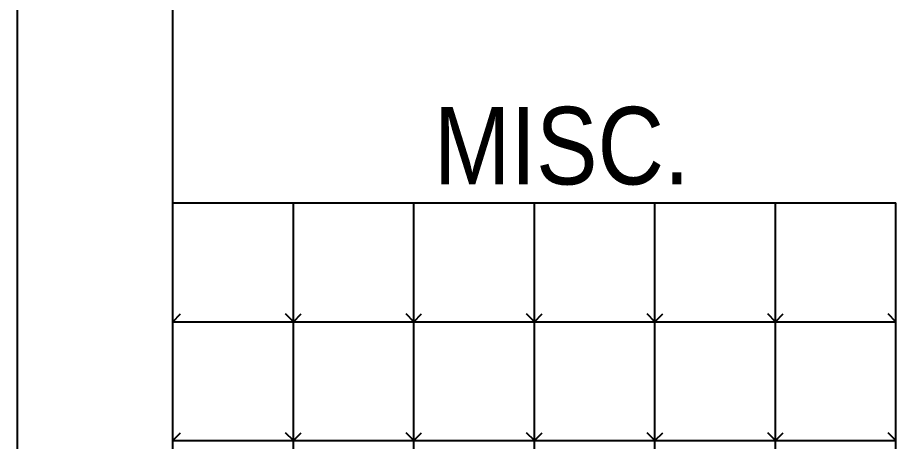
# Model space of a CAD drawing. Header units: inches. Extents: x -16404 to 14624, y -1591 to 16152.
# Drawn here: x -9248 to -8566, y 875 to 1203 of the extents above; entities that cross this region are included whole.
import ezdxf

# ---------------------------------------------------------------- set-up
doc = ezdxf.new("R2010")
doc.units = ezdxf.units.IN
doc.header["$LTSCALE"] = 24
doc.header["$MEASUREMENT"] = 0
doc.linetypes.add('DASHED2', pattern=[0.375, 0.25, -0.125])
doc.layers.get('0').update_dxf_attribs({"linetype": 'CONTINUOUS'})
doc.layers.add('S-ANNO-GRID-NONPLOT', color=251, linetype='CONTINUOUS', plot=False)
doc.layers.add('S-ANNO-NONPLOT', color=253, linetype='CONTINUOUS', plot=False)
doc.layers.add('S-ANNO-NOTE', color=4, linetype='CONTINUOUS')
doc.styles.add('Arial', font='arial.ttf', dxfattribs={"width": 0.85})

# ---------------------------------------------------------------- blocks, each defined once
blk = doc.blocks.new('Se_24x36_DETAILS_GRID')
for p, q in [((0, 23), (7.767, 23)), ((0, 15.333), (0, 23)), ((7.767, 23), (15.535, 23)), ((7.767, 15.333), (7.767, 23)), ((15.535, 23), (23.302, 23)), ((15.535, 15.333), (15.535, 23)), ((23.302, 23), (31.07, 23)), ((23.302, 15.333), (23.302, 23)), ((31.07, 15.333), (31.07, 23)), ((0, 15.333), (0.5, 15.833)), ((7.767, 15.333), (8.267, 15.833)), ((15.535, 15.333), (16.035, 15.833)), ((23.302, 15.333), (23.802, 15.833)), ((0, 15.333), (7.767, 15.333)), ((0, 7.667), (0, 15.333)), ((7.767, 15.333), (15.535, 15.333)), ((7.767, 7.667), (7.767, 15.333)), ((15.535, 15.333), (23.302, 15.333)), ((15.535, 7.667), (15.535, 15.333)), ((23.302, 15.333), (31.07, 15.333)), ((23.302, 7.667), (23.302, 15.333)), ((31.07, 7.667), (31.07, 15.333)), ((0, 7.667), (0.5, 8.167)), ((7.767, 7.667), (8.267, 8.167)), ((15.535, 7.667), (16.035, 8.167)), ((23.302, 7.667), (23.802, 8.167)), ((0, 7.667), (7.767, 7.667)), ((0, 0), (0, 7.667)), ((7.767, 7.667), (15.535, 7.667)), ((7.767, 0), (7.767, 7.667)), ((15.535, 7.667), (23.302, 7.667)), ((15.535, 0), (15.535, 7.667)), ((23.302, 7.667), (31.07, 7.667)), ((23.302, 0), (23.302, 7.667)), ((31.07, 0), (31.07, 7.667)), ((0, 0), (0.5, 0.5)), ((0, 0), (7.767, 0)), ((7.767, 0), (8.267, 0.5)), ((7.767, 0), (15.535, 0)), ((15.535, 0), (16.035, 0.5)), ((15.535, 0), (23.302, 0)), ((23.302, 0), (23.802, 0.5)), ((23.302, 0), (31.07, 0))]:
    blk.add_line(p, q)
at = {"linetype": 'DASHED2', "ltscale": 0.5}
for p, q in [((7.767, 15.333), (7.267, 15.833)), ((15.535, 15.333), (15.035, 15.833)), ((23.302, 15.333), (22.802, 15.833)), ((31.07, 15.333), (30.57, 15.833)), ((7.767, 7.667), (7.267, 8.167)), ((15.535, 7.667), (15.035, 8.167)), ((23.302, 7.667), (22.802, 8.167)), ((31.07, 7.667), (30.57, 8.167)), ((7.767, 0), (7.267, 0.5)), ((15.535, 0), (15.035, 0.5)), ((23.302, 0), (22.802, 0.5)), ((31.07, 0), (30.57, 0.5))]:
    blk.add_line(p, q, dxfattribs=at)

msp = doc.modelspace()

# ---------------------------------------------------------------- linework, layer by layer
at = {"layer": 'S-ANNO-GRID-NONPLOT'}
for p, q in [((-9128.3678, 968), (-9128.3678, 1060)), ((-9128.3678, 1060), (-9035.1587, 1060)), ((-9035.1587, 968), (-9035.1587, 1060)), ((-9035.1587, 1060), (-8941.9496, 1060)), ((-8941.9496, 968), (-8941.9496, 1060)), ((-8941.9496, 1060), (-8848.7405, 1060)), ((-8848.7405, 968), (-8848.7405, 1060)), ((-8848.7405, 1060), (-8755.5314, 1060)), ((-8755.5314, 968), (-8755.5314, 1060)), ((-8755.5314, 1060), (-8662.3223, 1060)), ((-8662.3223, 1060), (-8569.1132, 1060)), ((-8662.3223, 968), (-8662.3223, 1060)), ((-8569.1132, 968), (-8569.1132, 1060)), ((-9128.3678, 968), (-9122.3678, 974)), ((-9035.1587, 968), (-9041.1587, 974)), ((-9035.1587, 968), (-9029.1587, 974)), ((-8941.9496, 968), (-8947.9496, 974)), ((-8941.9496, 968), (-8935.9496, 974)), ((-8848.7405, 968), (-8854.7405, 974)), ((-8848.7405, 968), (-8842.7405, 974)), ((-8755.5314, 968), (-8761.5314, 974)), ((-8755.5314, 968), (-8749.5314, 974)), ((-8662.3223, 968), (-8668.3223, 974)), ((-8662.3223, 968), (-8656.3223, 974)), ((-8569.1132, 968), (-8575.1132, 974)), ((-9128.3678, 968), (-9035.1587, 968)), ((-9128.3678, 876), (-9128.3678, 968)), ((-9035.1587, 876), (-9035.1587, 968)), ((-9035.1587, 968), (-8941.9496, 968)), ((-8941.9496, 968), (-8848.7405, 968)), ((-8941.9496, 876), (-8941.9496, 968)), ((-8848.7405, 968), (-8755.5314, 968)), ((-8848.7405, 876), (-8848.7405, 968)), ((-8755.5314, 968), (-8662.3223, 968)), ((-8755.5314, 876), (-8755.5314, 968)), ((-8662.3223, 968), (-8569.1132, 968)), ((-8662.3223, 876), (-8662.3223, 968)), ((-8569.1132, 876), (-8569.1132, 968)), ((-9128.3678, 876), (-9122.3678, 882)), ((-9035.1587, 876), (-9041.1587, 882)), ((-9035.1587, 876), (-9029.1587, 882)), ((-8941.9496, 876), (-8947.9496, 882)), ((-8941.9496, 876), (-8935.9496, 882)), ((-8848.7405, 876), (-8854.7405, 882)), ((-8848.7405, 876), (-8842.7405, 882)), ((-8755.5314, 876), (-8761.5314, 882)), ((-8755.5314, 876), (-8749.5314, 882)), ((-8662.3223, 876), (-8668.3223, 882)), ((-8662.3223, 876), (-8656.3223, 882)), ((-8569.1132, 876), (-8575.1132, 882)), ((-9128.3678, 876), (-9035.1587, 876)), ((-9128.3678, 784), (-9128.3678, 876)), ((-9035.1587, 784), (-9035.1587, 876)), ((-9035.1587, 876), (-8941.9496, 876))]:
    msp.add_line(p, q, dxfattribs=at)
msp.add_lwpolyline([(-6513.41764, 600), (-9128.3678, 600), (-9128.3678, 2160), (-6513.41764, 2160)], close=True, dxfattribs=at)
at = {"layer": 'S-ANNO-NONPLOT', "color": 6}
msp.add_lwpolyline([(-6393.41764, 480), (-9248.3678, 480), (-9248.3678, 2280), (-6393.41764, 2280)], close=True, dxfattribs=at)

# ---------------------------------------------------------------- block references
at = {"layer": 'S-ANNO-GRID-NONPLOT', "xscale": 12, "yscale": 12, "zscale": 12}
msp.add_blockref('Se_24x36_DETAILS_GRID', (-8941.9496, 600), dxfattribs=at)

# ---------------------------------------------------------------- texts
at = {"layer": 'S-ANNO-NOTE', "color": 2, "insert": (-8827.64865, 1134.22065), "char_height": 60, "width": 84.9214286, "attachment_point": 2, "style": 'Arial'}
msp.add_mtext('MISC.', dxfattribs=at)

doc.saveas('drawing.dxf')
